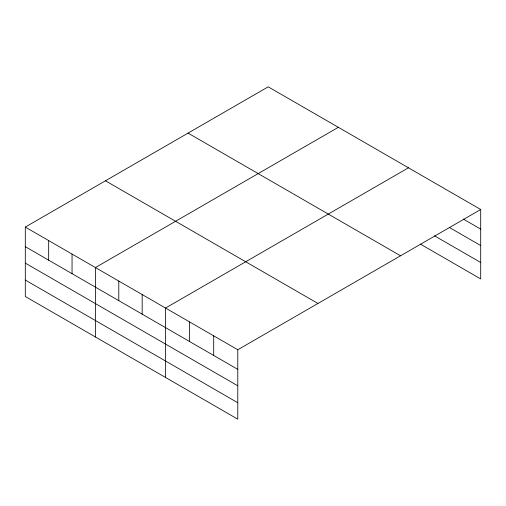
<?xml version="1.0" encoding="UTF-8"?>
<svg xmlns="http://www.w3.org/2000/svg" width="506" height="506" viewBox="0 0 506 506"><rect width="100%" height="100%" fill="white"/><g stroke="black" fill="none" stroke-linecap="round" stroke-linejoin="round"><path stroke-width="0.76" d="M480.7 209.509L268.218 86.83L25.3 227.074L25.3 296.491L237.782 419.17L237.782 349.754L480.7 209.509L480.7 278.926L420.499 244.164M338.337 127.316L95.419 267.56L95.419 336.977M408.456 167.796L165.538 308.04L165.538 377.457M463.306 219.066L480.7 229.11M449.258 227.396L480.7 245.549M434.546 235.834L480.7 262.487M188.055 133.11L400.537 255.789M105.463 180.794L317.945 303.474M25.3 227.074L237.782 349.754M25.3 246.675L237.782 369.355M25.3 263.114L237.782 385.793M25.3 280.052L237.782 402.732M213.703 335.851L213.703 355.452M189.623 321.949L189.623 341.55M142.167 294.549L142.167 314.15M118.796 281.051L118.796 300.653M72.048 254.063L72.048 273.664M48.671 240.571L48.671 260.173"/></g></svg>
